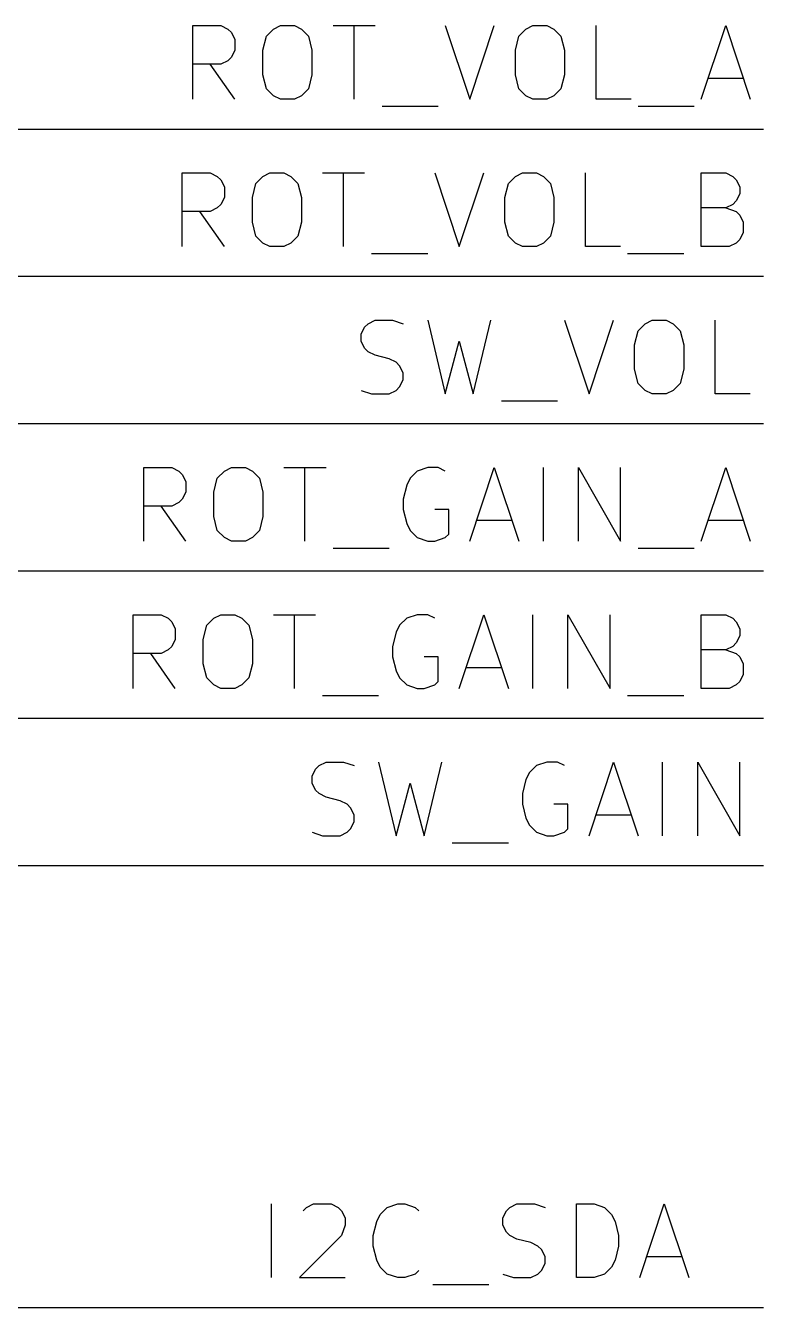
# Model space of a CAD drawing. Extents: x 0.4 to 11.3, y -7.9 to -0.4.
# Drawn here: x 9.099 to 9.6, y -5.2 to -4.33 of the extents above; entities that cross this region are included whole.
import ezdxf

# ---------------------------------------------------------------- set-up
doc = ezdxf.new("R2010")
doc.units = 0
doc.header["$MEASUREMENT"] = 0
doc.layers.add('GRAY1', color=251, linetype='CONTINUOUS')
doc.layers.add('GREEN3', color=91, linetype='CONTINUOUS')

msp = doc.modelspace()

# ---------------------------------------------------------------- linework, layer by layer
at = {"layer": 'GRAY1', "linetype": 'CONTINUOUS'}
for p, q in [((9.21255, -4.3798), (9.21255, -4.3298)), ((9.21255, -4.3298), (9.2316, -4.3298)), ((9.2316, -4.3298), (9.23636, -4.33218)), ((9.23636, -4.33218), (9.23874, -4.33456)), ((9.26255, -4.33694), (9.26731, -4.33218)), ((9.26731, -4.33218), (9.27207, -4.3298)), ((9.27207, -4.3298), (9.2816, -4.3298)), ((9.2816, -4.3298), (9.28636, -4.33218)), ((9.28636, -4.33218), (9.29112, -4.33694)), ((9.30779, -4.3298), (9.33636, -4.3298)), ((9.32208, -4.3798), (9.32208, -4.3298)), ((9.38398, -4.3298), (9.40065, -4.3798)), ((9.40065, -4.3798), (9.41731, -4.3298)), ((9.43398, -4.33694), (9.43874, -4.33218)), ((9.43874, -4.33218), (9.4435, -4.3298)), ((9.4435, -4.3298), (9.45303, -4.3298)), ((9.45303, -4.3298), (9.45779, -4.33218)), ((9.45779, -4.33218), (9.46255, -4.33694)), ((9.48636, -4.3798), (9.48636, -4.3298)), ((9.55779, -4.3798), (9.57446, -4.3298)), ((9.57446, -4.3298), (9.59113, -4.3798)), ((9.23874, -4.33456), (9.24112, -4.33932)), ((9.24112, -4.33932), (9.24112, -4.34647)), ((9.26017, -4.34647), (9.26255, -4.33694)), ((9.29112, -4.33694), (9.2935, -4.34647)), ((9.4316, -4.34647), (9.43398, -4.33694)), ((9.46255, -4.33694), (9.46493, -4.34647)), ((9.24112, -4.34647), (9.23874, -4.35123)), ((9.26017, -4.36313), (9.26017, -4.34647)), ((9.2935, -4.34647), (9.2935, -4.36313)), ((9.4316, -4.36313), (9.4316, -4.34647)), ((9.46493, -4.34647), (9.46493, -4.36313)), ((9.2316, -4.35599), (9.21255, -4.35599)), ((9.24112, -4.3798), (9.22446, -4.35599)), ((9.23636, -4.35361), (9.2316, -4.35599)), ((9.23874, -4.35123), (9.23636, -4.35361)), ((9.26255, -4.37266), (9.26017, -4.36313)), ((9.2935, -4.36313), (9.29112, -4.37266)), ((9.43398, -4.37266), (9.4316, -4.36313)), ((9.46493, -4.36313), (9.46255, -4.37266)), ((9.56256, -4.36552), (9.58636, -4.36552)), ((9.26731, -4.37742), (9.26255, -4.37266)), ((9.29112, -4.37266), (9.28636, -4.37742)), ((9.43874, -4.37742), (9.43398, -4.37266)), ((9.46255, -4.37266), (9.45779, -4.37742)), ((9.27207, -4.3798), (9.26731, -4.37742)), ((9.2816, -4.3798), (9.27207, -4.3798)), ((9.28636, -4.37742), (9.2816, -4.3798)), ((9.34113, -4.38456), (9.37922, -4.38456)), ((9.4435, -4.3798), (9.43874, -4.37742)), ((9.45303, -4.3798), (9.4435, -4.3798)), ((9.45779, -4.37742), (9.45303, -4.3798)), ((9.51017, -4.3798), (9.48636, -4.3798)), ((9.51494, -4.38456), (9.55303, -4.38456)), ((9.20541, -4.4798), (9.20541, -4.4298)), ((9.20541, -4.4298), (9.22446, -4.4298)), ((9.22446, -4.4298), (9.22922, -4.43218)), ((9.22922, -4.43218), (9.2316, -4.43456)), ((9.2316, -4.43456), (9.23398, -4.43932)), ((9.25303, -4.44647), (9.25541, -4.43694)), ((9.25541, -4.43694), (9.26017, -4.43218)), ((9.26017, -4.43218), (9.26493, -4.4298)), ((9.26493, -4.4298), (9.27446, -4.4298)), ((9.27446, -4.4298), (9.27922, -4.43218)), ((9.27922, -4.43218), (9.28398, -4.43694)), ((9.28398, -4.43694), (9.28636, -4.44647)), ((9.30065, -4.4298), (9.32922, -4.4298)), ((9.31494, -4.4798), (9.31494, -4.4298)), ((9.37684, -4.4298), (9.3935, -4.4798)), ((9.3935, -4.4798), (9.41017, -4.4298)), ((9.42446, -4.44647), (9.42684, -4.43694)), ((9.42684, -4.43694), (9.4316, -4.43218)), ((9.4316, -4.43218), (9.43636, -4.4298)), ((9.43636, -4.4298), (9.44589, -4.4298)), ((9.44589, -4.4298), (9.45065, -4.43218)), ((9.45065, -4.43218), (9.45541, -4.43694)), ((9.45541, -4.43694), (9.45779, -4.44647)), ((9.47922, -4.4798), (9.47922, -4.4298)), ((9.55779, -4.4798), (9.55779, -4.4298)), ((9.55779, -4.4298), (9.57446, -4.4298)), ((9.57446, -4.4298), (9.57922, -4.43218)), ((9.57922, -4.43218), (9.5816, -4.43456)), ((9.5816, -4.43456), (9.58398, -4.43932)), ((9.23398, -4.44647), (9.2316, -4.45123)), ((9.23398, -4.43932), (9.23398, -4.44647)), ((9.25303, -4.46313), (9.25303, -4.44647)), ((9.28636, -4.44647), (9.28636, -4.46313)), ((9.42446, -4.46313), (9.42446, -4.44647)), ((9.45779, -4.44647), (9.45779, -4.46313)), ((9.58398, -4.44409), (9.5816, -4.44885)), ((9.58398, -4.43932), (9.58398, -4.44409)), ((9.22922, -4.45361), (9.22446, -4.45599)), ((9.2316, -4.45123), (9.22922, -4.45361)), ((9.57446, -4.45361), (9.55779, -4.45361)), ((9.57922, -4.45123), (9.57446, -4.45361)), ((9.57446, -4.45361), (9.5816, -4.45599)), ((9.5816, -4.44885), (9.57922, -4.45123)), ((9.22446, -4.45599), (9.20541, -4.45599)), ((9.23398, -4.4798), (9.21731, -4.45599)), ((9.25541, -4.47266), (9.25303, -4.46313)), ((9.28636, -4.46313), (9.28398, -4.47266)), ((9.42684, -4.47266), (9.42446, -4.46313)), ((9.45779, -4.46313), (9.45541, -4.47266)), ((9.5816, -4.45599), (9.58398, -4.45837)), ((9.58398, -4.45837), (9.58636, -4.46313)), ((9.58636, -4.46313), (9.58636, -4.47028)), ((9.26017, -4.47742), (9.25541, -4.47266)), ((9.28398, -4.47266), (9.27922, -4.47742)), ((9.4316, -4.47742), (9.42684, -4.47266)), ((9.45541, -4.47266), (9.45065, -4.47742)), ((9.58636, -4.47028), (9.58398, -4.47504)), ((9.26493, -4.4798), (9.26017, -4.47742)), ((9.27446, -4.4798), (9.26493, -4.4798)), ((9.27922, -4.47742), (9.27446, -4.4798)), ((9.43636, -4.4798), (9.4316, -4.47742)), ((9.44589, -4.4798), (9.43636, -4.4798)), ((9.45065, -4.47742), (9.44589, -4.4798)), ((9.50303, -4.4798), (9.47922, -4.4798)), ((9.57684, -4.4798), (9.55779, -4.4798)), ((9.5816, -4.47742), (9.57684, -4.4798)), ((9.58398, -4.47504), (9.5816, -4.47742)), ((9.33398, -4.48456), (9.37208, -4.48456)), ((9.5078, -4.48456), (9.54589, -4.48456)), ((9.32922, -4.53456), (9.3316, -4.53218)), ((9.3316, -4.53218), (9.33637, -4.5298)), ((9.33637, -4.5298), (9.34827, -4.5298)), ((9.34827, -4.5298), (9.35541, -4.53218)), ((9.37208, -4.5298), (9.38398, -4.5798)), ((9.40303, -4.5798), (9.41494, -4.5298)), ((9.46493, -4.5298), (9.4816, -4.5798)), ((9.4816, -4.5798), (9.49827, -4.5298)), ((9.51493, -4.53694), (9.5197, -4.53218)), ((9.5197, -4.53218), (9.52446, -4.5298)), ((9.52446, -4.5298), (9.53398, -4.5298)), ((9.53398, -4.5298), (9.53874, -4.53218)), ((9.53874, -4.53218), (9.5435, -4.53694)), ((9.56731, -4.5798), (9.56731, -4.5298)), ((9.32684, -4.53932), (9.32922, -4.53456)), ((9.32684, -4.54409), (9.32684, -4.53932)), ((9.51256, -4.54647), (9.51493, -4.53694)), ((9.5435, -4.53694), (9.54589, -4.54647)), ((9.32922, -4.54885), (9.32684, -4.54409)), ((9.3316, -4.55123), (9.32922, -4.54885)), ((9.38398, -4.5798), (9.39351, -4.54409)), ((9.39351, -4.54409), (9.40303, -4.5798)), ((9.51256, -4.56313), (9.51256, -4.54647)), ((9.54589, -4.54647), (9.54589, -4.56313)), ((9.33637, -4.55361), (9.3316, -4.55123)), ((9.34589, -4.55599), (9.33637, -4.55361)), ((9.35065, -4.55837), (9.34589, -4.55599)), ((9.35303, -4.56075), (9.35065, -4.55837)), ((9.35541, -4.56552), (9.35303, -4.56075)), ((9.35541, -4.57028), (9.35541, -4.56552)), ((9.51493, -4.57266), (9.51256, -4.56313)), ((9.54589, -4.56313), (9.5435, -4.57266)), ((9.35065, -4.57742), (9.35303, -4.57504)), ((9.35303, -4.57504), (9.35541, -4.57028)), ((9.5197, -4.57742), (9.51493, -4.57266)), ((9.5435, -4.57266), (9.53874, -4.57742)), ((9.32684, -4.57742), (9.33398, -4.5798)), ((9.33398, -4.5798), (9.34589, -4.5798)), ((9.34589, -4.5798), (9.35065, -4.57742)), ((9.42208, -4.58456), (9.46017, -4.58456)), ((9.52446, -4.5798), (9.5197, -4.57742)), ((9.53398, -4.5798), (9.52446, -4.5798)), ((9.53874, -4.57742), (9.53398, -4.5798)), ((9.59113, -4.5798), (9.56731, -4.5798)), ((9.17922, -4.6798), (9.17922, -4.6298)), ((9.17922, -4.6298), (9.19826, -4.6298)), ((9.19826, -4.6298), (9.20303, -4.63218)), ((9.20303, -4.63218), (9.20541, -4.63456)), ((9.20541, -4.63456), (9.20779, -4.63932)), ((9.22684, -4.64647), (9.22922, -4.63694)), ((9.22922, -4.63694), (9.23398, -4.63218)), ((9.23398, -4.63218), (9.23874, -4.6298)), ((9.23874, -4.6298), (9.24826, -4.6298)), ((9.24826, -4.6298), (9.25303, -4.63218)), ((9.25303, -4.63218), (9.25779, -4.63694)), ((9.25779, -4.63694), (9.26017, -4.64647)), ((9.27446, -4.6298), (9.30303, -4.6298)), ((9.28874, -4.6798), (9.28874, -4.6298)), ((9.36017, -4.63694), (9.35779, -4.6417)), ((9.36493, -4.63218), (9.36017, -4.63694)), ((9.37207, -4.6298), (9.36493, -4.63218)), ((9.37922, -4.6298), (9.37207, -4.6298)), ((9.38398, -4.63218), (9.37922, -4.6298)), ((9.40065, -4.6798), (9.41731, -4.6298)), ((9.41731, -4.6298), (9.43398, -4.6798)), ((9.45065, -4.6798), (9.45065, -4.6298)), ((9.47446, -4.6798), (9.47446, -4.6298)), ((9.47446, -4.6298), (9.50303, -4.6798)), ((9.50303, -4.6798), (9.50303, -4.6298)), ((9.55779, -4.6798), (9.57446, -4.6298)), ((9.57446, -4.6298), (9.59113, -4.6798)), ((9.20779, -4.64647), (9.20541, -4.65123)), ((9.20779, -4.63932), (9.20779, -4.64647)), ((9.22684, -4.66313), (9.22684, -4.64647)), ((9.26017, -4.64647), (9.26017, -4.66313)), ((9.35779, -4.6417), (9.35541, -4.65123)), ((9.20303, -4.65361), (9.19826, -4.65599)), ((9.20541, -4.65123), (9.20303, -4.65361)), ((9.35541, -4.65123), (9.35541, -4.65837)), ((9.19826, -4.65599), (9.17922, -4.65599)), ((9.20779, -4.6798), (9.19112, -4.65599)), ((9.22922, -4.67266), (9.22684, -4.66313)), ((9.26017, -4.66313), (9.25779, -4.67266)), ((9.35541, -4.65837), (9.35779, -4.66789)), ((9.38636, -4.65837), (9.37683, -4.65837)), ((9.38636, -4.67504), (9.38636, -4.65837)), ((9.23398, -4.67742), (9.22922, -4.67266)), ((9.25779, -4.67266), (9.25303, -4.67742)), ((9.35779, -4.66789), (9.36017, -4.67266)), ((9.36017, -4.67266), (9.36493, -4.67742)), ((9.40541, -4.66552), (9.42922, -4.66552)), ((9.56256, -4.66552), (9.58636, -4.66552)), ((9.23874, -4.6798), (9.23398, -4.67742)), ((9.24826, -4.6798), (9.23874, -4.6798)), ((9.25303, -4.67742), (9.24826, -4.6798)), ((9.36493, -4.67742), (9.37207, -4.6798)), ((9.37207, -4.6798), (9.37683, -4.6798)), ((9.37683, -4.6798), (9.38398, -4.67742)), ((9.38398, -4.67742), (9.38636, -4.67504)), ((9.30779, -4.68456), (9.34589, -4.68456)), ((9.51494, -4.68456), (9.55303, -4.68456)), ((9.17207, -4.7798), (9.17207, -4.7298)), ((9.17207, -4.7298), (9.19112, -4.7298)), ((9.19112, -4.7298), (9.19589, -4.73218)), ((9.19589, -4.73218), (9.19827, -4.73456)), ((9.22207, -4.73694), (9.22684, -4.73218)), ((9.22684, -4.73218), (9.2316, -4.7298)), ((9.2316, -4.7298), (9.24112, -4.7298)), ((9.24112, -4.7298), (9.24589, -4.73218)), ((9.24589, -4.73218), (9.25065, -4.73694)), ((9.26731, -4.7298), (9.29589, -4.7298)), ((9.2816, -4.7798), (9.2816, -4.7298)), ((9.35779, -4.73218), (9.35303, -4.73694)), ((9.36493, -4.7298), (9.35779, -4.73218)), ((9.37207, -4.7298), (9.36493, -4.7298)), ((9.37684, -4.73218), (9.37207, -4.7298)), ((9.3935, -4.7798), (9.41017, -4.7298)), ((9.41017, -4.7298), (9.42684, -4.7798)), ((9.4435, -4.7798), (9.4435, -4.7298)), ((9.46731, -4.7798), (9.46731, -4.7298)), ((9.46731, -4.7298), (9.49589, -4.7798)), ((9.49589, -4.7798), (9.49589, -4.7298)), ((9.55779, -4.7798), (9.55779, -4.7298)), ((9.55779, -4.7298), (9.57446, -4.7298)), ((9.57446, -4.7298), (9.57922, -4.73218)), ((9.57922, -4.73218), (9.5816, -4.73456)), ((9.19827, -4.73456), (9.20065, -4.73932)), ((9.20065, -4.73932), (9.20065, -4.74647)), ((9.2197, -4.74647), (9.22207, -4.73694)), ((9.25065, -4.73694), (9.25303, -4.74647)), ((9.35065, -4.7417), (9.34827, -4.75123)), ((9.35303, -4.73694), (9.35065, -4.7417)), ((9.5816, -4.73456), (9.58398, -4.73932)), ((9.58398, -4.73932), (9.58398, -4.74409)), ((9.19827, -4.75123), (9.19589, -4.75361)), ((9.20065, -4.74647), (9.19827, -4.75123)), ((9.2197, -4.76313), (9.2197, -4.74647)), ((9.25303, -4.74647), (9.25303, -4.76313)), ((9.34827, -4.75123), (9.34827, -4.75837)), ((9.57922, -4.75123), (9.57446, -4.75361)), ((9.5816, -4.74885), (9.57922, -4.75123)), ((9.58398, -4.74409), (9.5816, -4.74885)), ((9.19112, -4.75599), (9.17207, -4.75599)), ((9.20065, -4.7798), (9.18398, -4.75599)), ((9.19589, -4.75361), (9.19112, -4.75599)), ((9.34827, -4.75837), (9.35065, -4.76789)), ((9.37922, -4.75837), (9.36969, -4.75837)), ((9.37922, -4.77504), (9.37922, -4.75837)), ((9.57446, -4.75361), (9.55779, -4.75361)), ((9.57446, -4.75361), (9.5816, -4.75599)), ((9.5816, -4.75599), (9.58398, -4.75837)), ((9.58398, -4.75837), (9.58636, -4.76313)), ((9.22207, -4.77266), (9.2197, -4.76313)), ((9.25303, -4.76313), (9.25065, -4.77266)), ((9.35065, -4.76789), (9.35303, -4.77266)), ((9.39827, -4.76552), (9.42207, -4.76552)), ((9.58636, -4.76313), (9.58636, -4.77028)), ((9.22684, -4.77742), (9.22207, -4.77266)), ((9.25065, -4.77266), (9.24589, -4.77742)), ((9.35303, -4.77266), (9.35779, -4.77742)), ((9.37684, -4.77742), (9.37922, -4.77504)), ((9.58398, -4.77504), (9.5816, -4.77742)), ((9.58636, -4.77028), (9.58398, -4.77504)), ((9.2316, -4.7798), (9.22684, -4.77742)), ((9.24112, -4.7798), (9.2316, -4.7798)), ((9.24589, -4.77742), (9.24112, -4.7798)), ((9.30065, -4.78456), (9.33874, -4.78456)), ((9.35779, -4.77742), (9.36493, -4.7798)), ((9.36493, -4.7798), (9.36969, -4.7798)), ((9.36969, -4.7798), (9.37684, -4.77742)), ((9.5078, -4.78456), (9.54589, -4.78456)), ((9.57684, -4.7798), (9.55779, -4.7798)), ((9.5816, -4.77742), (9.57684, -4.7798)), ((9.29351, -4.83932), (9.29589, -4.83456)), ((9.29589, -4.83456), (9.29827, -4.83218)), ((9.29827, -4.83218), (9.30303, -4.8298)), ((9.30303, -4.8298), (9.31493, -4.8298)), ((9.31493, -4.8298), (9.32208, -4.83218)), ((9.33874, -4.8298), (9.35065, -4.8798)), ((9.3697, -4.8798), (9.3816, -4.8298)), ((9.44112, -4.83694), (9.43874, -4.8417)), ((9.44589, -4.83218), (9.44112, -4.83694)), ((9.45303, -4.8298), (9.44589, -4.83218)), ((9.46017, -4.8298), (9.45303, -4.8298)), ((9.46493, -4.83218), (9.46017, -4.8298)), ((9.4816, -4.8798), (9.49826, -4.8298)), ((9.49826, -4.8298), (9.51493, -4.8798)), ((9.5316, -4.8798), (9.5316, -4.8298)), ((9.55541, -4.8798), (9.55541, -4.8298)), ((9.55541, -4.8298), (9.58398, -4.8798)), ((9.58398, -4.8798), (9.58398, -4.8298)), ((9.29351, -4.84409), (9.29351, -4.83932)), ((9.29589, -4.84885), (9.29351, -4.84409)), ((9.35065, -4.8798), (9.36017, -4.84409)), ((9.36017, -4.84409), (9.3697, -4.8798)), ((9.43874, -4.8417), (9.43636, -4.85123)), ((9.29827, -4.85123), (9.29589, -4.84885)), ((9.30303, -4.85361), (9.29827, -4.85123)), ((9.31256, -4.85599), (9.30303, -4.85361)), ((9.43636, -4.85123), (9.43636, -4.85837)), ((9.31731, -4.85837), (9.31256, -4.85599)), ((9.3197, -4.86075), (9.31731, -4.85837)), ((9.32208, -4.86552), (9.3197, -4.86075)), ((9.43636, -4.85837), (9.43874, -4.86789)), ((9.46731, -4.85837), (9.45779, -4.85837)), ((9.46731, -4.87504), (9.46731, -4.85837)), ((9.3197, -4.87504), (9.32208, -4.87028)), ((9.32208, -4.87028), (9.32208, -4.86552)), ((9.43874, -4.86789), (9.44112, -4.87266)), ((9.44112, -4.87266), (9.44589, -4.87742)), ((9.48636, -4.86552), (9.51017, -4.86552)), ((9.29351, -4.87742), (9.30065, -4.8798)), ((9.30065, -4.8798), (9.31256, -4.8798)), ((9.31256, -4.8798), (9.31731, -4.87742)), ((9.31731, -4.87742), (9.3197, -4.87504)), ((9.44589, -4.87742), (9.45303, -4.8798)), ((9.45303, -4.8798), (9.45779, -4.8798)), ((9.45779, -4.8798), (9.46493, -4.87742)), ((9.46493, -4.87742), (9.46731, -4.87504)), ((9.38874, -4.88456), (9.42684, -4.88456)), ((9.26601, -5.1798), (9.26601, -5.1298)), ((9.28744, -5.13456), (9.28982, -5.13218)), ((9.28982, -5.13218), (9.29459, -5.1298)), ((9.29459, -5.1298), (9.30649, -5.1298)), ((9.30649, -5.1298), (9.31125, -5.13218)), ((9.31125, -5.13218), (9.31363, -5.13456)), ((9.33982, -5.13694), (9.34459, -5.13218)), ((9.34459, -5.13218), (9.35173, -5.1298)), ((9.35173, -5.1298), (9.35649, -5.1298)), ((9.35649, -5.1298), (9.36363, -5.13218)), ((9.36363, -5.13218), (9.36601, -5.13456)), ((9.42554, -5.13456), (9.42792, -5.13218)), ((9.42792, -5.13218), (9.43268, -5.1298)), ((9.43268, -5.1298), (9.44458, -5.1298)), ((9.44458, -5.1298), (9.45173, -5.13218)), ((9.47315, -5.1798), (9.47315, -5.1298)), ((9.47315, -5.1298), (9.48506, -5.1298)), ((9.48506, -5.1298), (9.4922, -5.13218)), ((9.4922, -5.13218), (9.49696, -5.13694)), ((9.51601, -5.1798), (9.53268, -5.1298)), ((9.53268, -5.1298), (9.54935, -5.1798)), ((9.31363, -5.13456), (9.31602, -5.13932)), ((9.31602, -5.13932), (9.31602, -5.14409)), ((9.33506, -5.15123), (9.33744, -5.1417)), ((9.33744, -5.1417), (9.33982, -5.13694)), ((9.42316, -5.13932), (9.42554, -5.13456)), ((9.42316, -5.14409), (9.42316, -5.13932)), ((9.49696, -5.13694), (9.49935, -5.1417)), ((9.49935, -5.1417), (9.50172, -5.15123)), ((9.31363, -5.15123), (9.28506, -5.1798)), ((9.31602, -5.14409), (9.31363, -5.15123)), ((9.33506, -5.15837), (9.33506, -5.15123)), ((9.42554, -5.14885), (9.42316, -5.14409)), ((9.42792, -5.15123), (9.42554, -5.14885)), ((9.43268, -5.15361), (9.42792, -5.15123)), ((9.50172, -5.15123), (9.50172, -5.15837)), ((9.33744, -5.16789), (9.33506, -5.15837)), ((9.4422, -5.15599), (9.43268, -5.15361)), ((9.44696, -5.15837), (9.4422, -5.15599)), ((9.44935, -5.16075), (9.44696, -5.15837)), ((9.50172, -5.15837), (9.49935, -5.16789)), ((9.33982, -5.17266), (9.33744, -5.16789)), ((9.45173, -5.16552), (9.44935, -5.16075)), ((9.45173, -5.17028), (9.45173, -5.16552)), ((9.49935, -5.16789), (9.49696, -5.17266)), ((9.52078, -5.16552), (9.54458, -5.16552)), ((9.34459, -5.17742), (9.33982, -5.17266)), ((9.35173, -5.1798), (9.34459, -5.17742)), ((9.36363, -5.17742), (9.35649, -5.1798)), ((9.36601, -5.17504), (9.36363, -5.17742)), ((9.42316, -5.17742), (9.4303, -5.1798)), ((9.4422, -5.1798), (9.44696, -5.17742)), ((9.44696, -5.17742), (9.44935, -5.17504)), ((9.44935, -5.17504), (9.45173, -5.17028)), ((9.4922, -5.17742), (9.48506, -5.1798)), ((9.49696, -5.17266), (9.4922, -5.17742)), ((9.28506, -5.1798), (9.31602, -5.1798)), ((9.35649, -5.1798), (9.35173, -5.1798)), ((9.37554, -5.18456), (9.41363, -5.18456)), ((9.4303, -5.1798), (9.4422, -5.1798)), ((9.48506, -5.1798), (9.47315, -5.1798))]:
    msp.add_line(p, q, dxfattribs=at)
at = {"layer": 'GREEN3', "linetype": 'CONTINUOUS'}
for p, q in [((9, -4.4), (9.6, -4.4)), ((9, -4.5), (9.6, -4.5)), ((9, -4.6), (9.6, -4.6)), ((9, -4.7), (9.6, -4.7)), ((9, -4.8), (9.6, -4.8)), ((9, -4.9), (9.6, -4.9)), ((9, -5.2), (9.6, -5.2))]:
    msp.add_line(p, q, dxfattribs=at)

doc.saveas('drawing.dxf')
